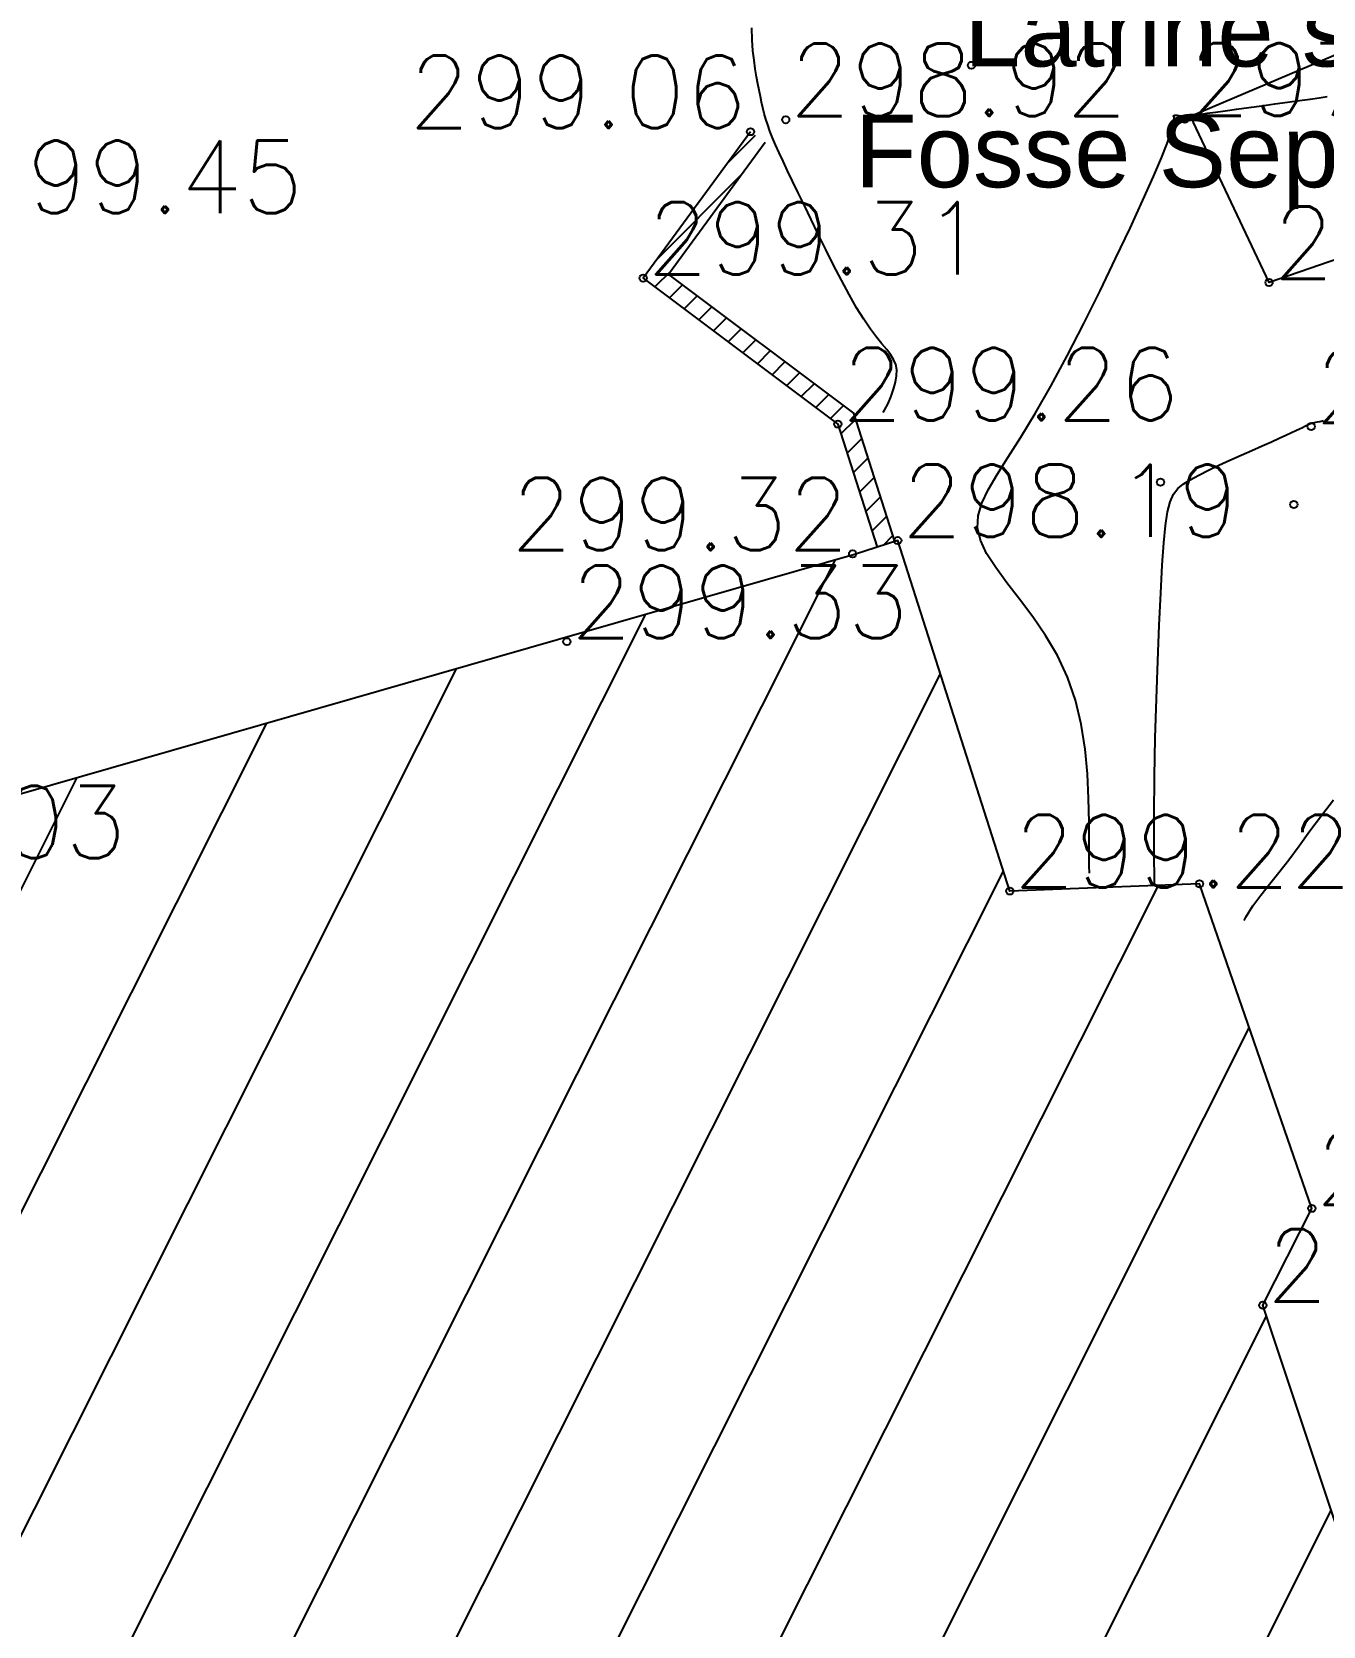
# Model space of a CAD drawing. Extents: x 524954 to 526204, y 9523489 to 9524010.
# Drawn here: x 525979.41 to 525997.23, y 9523757.3 to 9523779.3 of the extents above; entities that cross this region are included whole.
import ezdxf
from ezdxf.enums import TextEntityAlignment as Align

# ---------------------------------------------------------------- set-up
doc = ezdxf.new("R2010")
doc.units = 0
doc.header["$PDMODE"] = 33
doc.header["$PDSIZE"] = 0.1
doc.linetypes.add('CACHE2', pattern=[4.7625, 3.175, -1.5875])
for name, color, linetype in [('Bati', 6, 'Continuous'), ('Bati_H', 1, 'Continuous'), ('Cloture', 7, 'Continuous'), ('CN_01_00', 3, 'Continuous'), ('CN_02_00', 4, 'Continuous'), ('Murs', 1, 'Continuous'), ('TopoAlt', 3, 'Continuous'), ('TOPOJIS', 7, 'Continuous'), ('Toponomie', 7, 'CACHE2')]:
    doc.layers.add(name, color=color, linetype=linetype)
doc.styles.add('Simplex 1.0', font='Simplex.shx', dxfattribs={"width": 0.99, "height": 1})
doc.styles.get("Standard").update_dxf_attribs({"font": 'arial.ttf'})

# ---------------------------------------------------------------- blocks, each defined once
blk = doc.blocks.new('TCPOINT M')
at = {"color": 0}
blk.add_point((0, 0), dxfattribs=at)
at = {"layer": 'TopoAlt', "style": 'Simplex 1.0', "width": 0.99}
blk.add_attdef('ALT', (0.15, 0.15), '', height=1, dxfattribs=at)

msp = doc.modelspace()

# ---------------------------------------------------------------- hatches: boundary and pattern name
at = {"layer": 'Bati_H'}
h = msp.add_hatch(dxfattribs=at)
h.set_pattern_fill('_U', color=256, scale=2, angle=63.3432, style=0, pattern_type=0)
h.set_pattern_definition([(63.343203168, (0, 0), (-1.7874198754, 0.8972904708), [])])
h.paths.add_polyline_path([(525979.466, 9523748.983), (525988.425, 9523751.953), (525998.602, 9523755.107), (525996.397, 9523761.724), (525997.072, 9523763.062), (525995.522, 9523767.541), (525992.905, 9523767.442), (525991.359, 9523772.279), (525990.761, 9523772.088), (525976, 9523767.846), (525974.764, 9523765.308), (525973.367, 9523766.073), (525969.988, 9523759.861), (525971.385, 9523759.096), (525970.049, 9523755.071), (525972.728, 9523749.557), (525979.052, 9523751.634), (525978.633, 9523751.495)])
at = {"layer": 'Murs'}
h = msp.add_hatch(dxfattribs=at)
h.set_pattern_fill('_U', color=256, scale=0.25, angle=45, style=0, pattern_type=0)
h.set_pattern_definition([(45, (0, 0), (-0.1767766952966, 0.1767766952966), [])])
h.paths.add_polyline_path([(525989.328, 9523777.923), (525987.847, 9523775.902), (525990.533, 9523773.888), (525991.076, 9523772.189), (525991.314, 9523772.265), (525990.747, 9523774.04), (525988.195, 9523775.953), (525989.53, 9523777.776)])

# ---------------------------------------------------------------- linework, layer by layer
at = {"layer": 'Bati', "flags": 128}
for points in [[(525998.274, 9523776.46), (525996.482, 9523775.842), (525995.398, 9523778.137), (525997.489, 9523779.023), (525997.489, 9523779.023)], [(525979.466, 9523748.983), (525988.425, 9523751.953), (525998.602, 9523755.107), (525996.397, 9523761.724), (525997.072, 9523763.062), (525995.522, 9523767.541), (525992.905, 9523767.442), (525991.359, 9523772.279), (525990.761, 9523772.088), (525976, 9523767.846), (525974.764, 9523765.308), (525973.367, 9523766.073), (525969.988, 9523759.861), (525971.385, 9523759.096), (525970.049, 9523755.071), (525972.728, 9523749.557), (525979.052, 9523751.634), (525978.633, 9523751.495)]]:
    msp.add_lwpolyline(points, close=True, dxfattribs=at)
at = {"layer": 'Cloture', "flags": 128}
for points in [[(525989.328, 9523777.923), (525987.847, 9523775.902), (525990.533, 9523773.888), (525991.076, 9523772.189)], [(525989.53, 9523777.776), (525988.195, 9523775.953), (525990.747, 9523774.04), (525991.314, 9523772.265)]]:
    msp.add_lwpolyline(points, dxfattribs=at)
at = {"layer": 'CN_01_00', "flags": 128}
for points, elevation in [([(525991.16, 9523774.045), (525991.178, 9523774.077), (525991.225, 9523774.173), (525991.267, 9523774.271), (525991.302, 9523774.369), (525991.328, 9523774.465), (525991.343, 9523774.555), (525991.345, 9523774.638), (525991.331, 9523774.711), (525991.303, 9523774.779), (525991.261, 9523774.846), (525991.207, 9523774.916), (525991.142, 9523774.996), (525991.066, 9523775.088), (525990.982, 9523775.199), (525990.89, 9523775.333), (525990.791, 9523775.493), (525990.687, 9523775.675), (525990.581, 9523775.873), (525990.474, 9523776.081), (525990.367, 9523776.295), (525990.263, 9523776.507), (525990.164, 9523776.712), (525990.071, 9523776.905), (525989.986, 9523777.081), (525989.909, 9523777.24), (525989.84, 9523777.384), (525989.778, 9523777.515), (525989.723, 9523777.633), (525989.674, 9523777.741), (525989.632, 9523777.839), (525989.596, 9523777.93), (525989.565, 9523778.016), (525989.539, 9523778.097), (525989.517, 9523778.175), (525989.498, 9523778.252), (525989.48, 9523778.33), (525989.464, 9523778.41), (525989.448, 9523778.495), (525989.43, 9523778.585), (525989.412, 9523778.682), (525989.393, 9523778.789), (525989.376, 9523778.908), (525989.361, 9523779.041), (525989.351, 9523779.19), (525989.346, 9523779.357)], 299), ([(525994.905, 9523767.516), (525994.904, 9523767.544), (525994.897, 9523767.997), (525994.897, 9523768.492), (525994.903, 9523769.018), (525994.913, 9523769.557), (525994.928, 9523770.096), (525994.946, 9523770.619), (525994.966, 9523771.11), (525994.987, 9523771.555), (525995.008, 9523771.938), (525995.029, 9523772.247), (525995.052, 9523772.489), (525995.08, 9523772.675), (525995.116, 9523772.815), (525995.163, 9523772.918), (525995.223, 9523772.997), (525995.299, 9523773.06), (525995.395, 9523773.119), (525995.512, 9523773.182), (525995.645, 9523773.249), (525995.79, 9523773.318), (525995.942, 9523773.388), (525996.096, 9523773.458), (525996.246, 9523773.524), (525996.387, 9523773.586), (525996.514, 9523773.643), (525996.623, 9523773.692), (525996.714, 9523773.733), (525996.79, 9523773.769), (525996.853, 9523773.798), (525996.903, 9523773.823), (525996.944, 9523773.842), (525996.976, 9523773.858), (525997.002, 9523773.871), (525997.023, 9523773.881), (525997.04, 9523773.889), (525997.055, 9523773.895), (525997.068, 9523773.899), (525997.081, 9523773.903), (525997.094, 9523773.906), (525997.109, 9523773.909), (525997.127, 9523773.912), (525997.149, 9523773.916), (525997.183, 9523773.923), (525997.236, 9523773.935)], 297)]:
    msp.add_lwpolyline(points, dxfattribs=dict(at, elevation=elevation))
at = {"layer": 'CN_02_00', "flags": 128}
for points, elevation in [([(525994.003, 9523767.687), (525994.001, 9523767.789), (525994.001, 9523768.079), (525994, 9523768.391), (525993.993, 9523768.72), (525993.976, 9523769.059), (525993.943, 9523769.402), (525993.89, 9523769.743), (525993.812, 9523770.075), (525993.703, 9523770.393), (525993.563, 9523770.691), (525993.399, 9523770.969), (525993.221, 9523771.228), (525993.04, 9523771.47), (525992.866, 9523771.696), (525992.712, 9523771.906), (525992.586, 9523772.101), (525992.5, 9523772.284), (525992.462, 9523772.455), (525992.47, 9523772.622), (525992.52, 9523772.795), (525992.607, 9523772.981), (525992.729, 9523773.19), (525992.88, 9523773.428), (525993.057, 9523773.707), (525993.255, 9523774.033), (525993.47, 9523774.411), (525993.696, 9523774.83), (525993.925, 9523775.274), (525994.15, 9523775.726), (525994.366, 9523776.171), (525994.566, 9523776.593), (525994.742, 9523776.976), (525994.887, 9523777.303), (525994.998, 9523777.564), (525995.076, 9523777.762), (525995.128, 9523777.906), (525995.159, 9523778.006), (525995.172, 9523778.07), (525995.175, 9523778.106), (525995.171, 9523778.124), (525995.165, 9523778.132), (525995.163, 9523778.137), (525995.165, 9523778.142), (525995.169, 9523778.145), (525995.175, 9523778.147), (525995.184, 9523778.149), (525995.194, 9523778.149), (525995.205, 9523778.149), (525995.216, 9523778.149), (525995.227, 9523778.147), (525995.238, 9523778.146), (525995.25, 9523778.143), (525995.262, 9523778.141), (525995.274, 9523778.139), (525995.287, 9523778.138), (525995.301, 9523778.137), (525995.316, 9523778.136), (525995.332, 9523778.137), (525995.353, 9523778.139), (525995.381, 9523778.142), (525995.42, 9523778.147), (525995.472, 9523778.154), (525995.542, 9523778.164), (525995.63, 9523778.177), (525995.742, 9523778.192), (525995.879, 9523778.211), (525996.035, 9523778.233), (525996.205, 9523778.256), (525996.383, 9523778.281), (525996.562, 9523778.306), (525996.737, 9523778.33), (525996.902, 9523778.353), (525997.049, 9523778.374), (525997.176, 9523778.392), (525997.283, 9523778.408)], 298), ([(525996.14, 9523767.037), (525996.163, 9523767.083), (525996.259, 9523767.237), (525996.368, 9523767.386), (525996.488, 9523767.538), (525996.617, 9523767.698), (525996.754, 9523767.872), (525996.897, 9523768.065), (525997.047, 9523768.272), (525997.205, 9523768.486), (525997.371, 9523768.7)], 296)]:
    msp.add_lwpolyline(points, dxfattribs=dict(at, elevation=elevation))

# ---------------------------------------------------------------- block references
at = {"layer": 'TOPOJIS'}
ref = msp.add_blockref('TCPOINT M', (525989.813, 9523778.088, 298.92), dxfattribs=at)
ref.add_attrib('ALT', '298.92', (525989.863, 9523778.138, 298.92), dxfattribs={"layer": 'TopoAlt', "height": 1, "style": 'Simplex 1.0', "width": 0.99})
ref = msp.add_blockref('TCPOINT M', (525995.32, 9523778.094, 297.99), dxfattribs=at)
ref.add_attrib('ALT', '297.99', (525995.37, 9523778.144, 297.99), dxfattribs={"layer": 'TopoAlt', "height": 1, "style": 'Simplex 1.0', "width": 0.99})
ref = msp.add_blockref('TCPOINT M', (525989.328, 9523777.923, 299.06), dxfattribs=at)
ref.add_attrib('ALT', '299.06', dxfattribs={"layer": 'TopoAlt', "height": 1, "style": 'Simplex 1.0', "width": 0.99}).set_placement((525989.278, 9523777.973, 299.06), align=Align.RIGHT)
for p in [(525992.375, 9523778.839, 298.14), (525994.985, 9523773.086, 297.05), (525996.824, 9523772.777, 296.52), (525995.522, 9523767.541, 296.19)]:
    msp.add_blockref('TCPOINT M', p, dxfattribs=at)
ref = msp.add_blockref('TCPOINT M', (525978.441, 9523776.75, 299.45), dxfattribs=at)
ref.add_attrib('ALT', '299.45', (525978.491, 9523776.8, 299.45), dxfattribs={"layer": 'TopoAlt', "height": 1, "style": 'Simplex 1.0', "width": 0.99})
ref = msp.add_blockref('TCPOINT M', (525987.847, 9523775.902, 299.31), dxfattribs=at)
ref.add_attrib('ALT', '299.31', (525987.897, 9523775.952, 299.31), dxfattribs={"layer": 'TopoAlt', "height": 1, "style": 'Simplex 1.0', "width": 0.99})
ref = msp.add_blockref('TCPOINT M', (525996.482, 9523775.842, 297.42), dxfattribs=at)
ref.add_attrib('ALT', '297.42', (525996.532, 9523775.892, 297.42), dxfattribs={"layer": 'TopoAlt', "height": 1, "style": 'Simplex 1.0', "width": 0.99})
ref = msp.add_blockref('TCPOINT M', (525990.533, 9523773.888, 299.26), dxfattribs=at)
ref.add_attrib('ALT', '299.26', (525990.583, 9523773.938, 299.26), dxfattribs={"layer": 'TopoAlt', "height": 1, "style": 'Simplex 1.0', "width": 0.99})
ref = msp.add_blockref('TCPOINT M', (525997.064, 9523773.853, 296.99), dxfattribs=at)
ref.add_attrib('ALT', '296.99', (525997.114, 9523773.903, 296.99), dxfattribs={"layer": 'TopoAlt', "height": 1, "style": 'Simplex 1.0', "width": 0.99})
ref = msp.add_blockref('TCPOINT M', (525990.737, 9523772.096, 299.32), dxfattribs=at)
ref.add_attrib('ALT', '299.32', dxfattribs={"layer": 'TopoAlt', "height": 1, "style": 'Simplex 1.0', "width": 0.99}).set_placement((525990.687, 9523772.146, 299.32), align=Align.RIGHT)
ref = msp.add_blockref('TCPOINT M', (525991.359, 9523772.279, 298.19), dxfattribs=at)
ref.add_attrib('ALT', '298.19', (525991.409, 9523772.329, 298.19), dxfattribs={"layer": 'TopoAlt', "height": 1, "style": 'Simplex 1.0', "width": 0.99})
ref = msp.add_blockref('TCPOINT M', (525986.795, 9523770.884, 299.33), dxfattribs=at)
ref.add_attrib('ALT', '299.33', (525986.845, 9523770.934, 299.33), dxfattribs={"layer": 'TopoAlt', "height": 1, "style": 'Simplex 1.0', "width": 0.99})
ref = msp.add_blockref('TCPOINT M', (525976, 9523767.846, 299.03), dxfattribs=at)
ref.add_attrib('ALT', '299.03', (525976.05, 9523767.896, 299.03), dxfattribs={"layer": 'TopoAlt', "height": 1, "style": 'Simplex 1.0', "width": 0.99})
ref = msp.add_blockref('TCPOINT M', (525992.905, 9523767.442, 299.22), dxfattribs=at)
ref.add_attrib('ALT', '299.22', (525992.955, 9523767.492, 299.22), dxfattribs={"layer": 'TopoAlt', "height": 1, "style": 'Simplex 1.0', "width": 0.99})
ref = msp.add_blockref('TCPOINT M', (525997.072, 9523763.062, 294.96), dxfattribs=at)
ref.add_attrib('ALT', '294.96', (525997.122, 9523763.112, 294.96), dxfattribs={"layer": 'TopoAlt', "height": 1, "style": 'Simplex 1.0', "width": 0.99})
ref = msp.add_blockref('TCPOINT M', (525996.397, 9523761.724, 294.79), dxfattribs=at)
ref.add_attrib('ALT', '294.79', (525996.447, 9523761.774, 294.79), dxfattribs={"layer": 'TopoAlt', "height": 1, "style": 'Simplex 1.0', "width": 0.99})

# ---------------------------------------------------------------- texts
at = {"layer": 'Toponomie', "insert": (525974.193, 9523779.823), "char_height": 1, "width": 42.68298, "attachment_point": 1}
msp.add_mtext('\\pi18.083;Latrine sur\\P\\pi16.574;Fosse Septique', dxfattribs=at)

doc.saveas('drawing.dxf')
